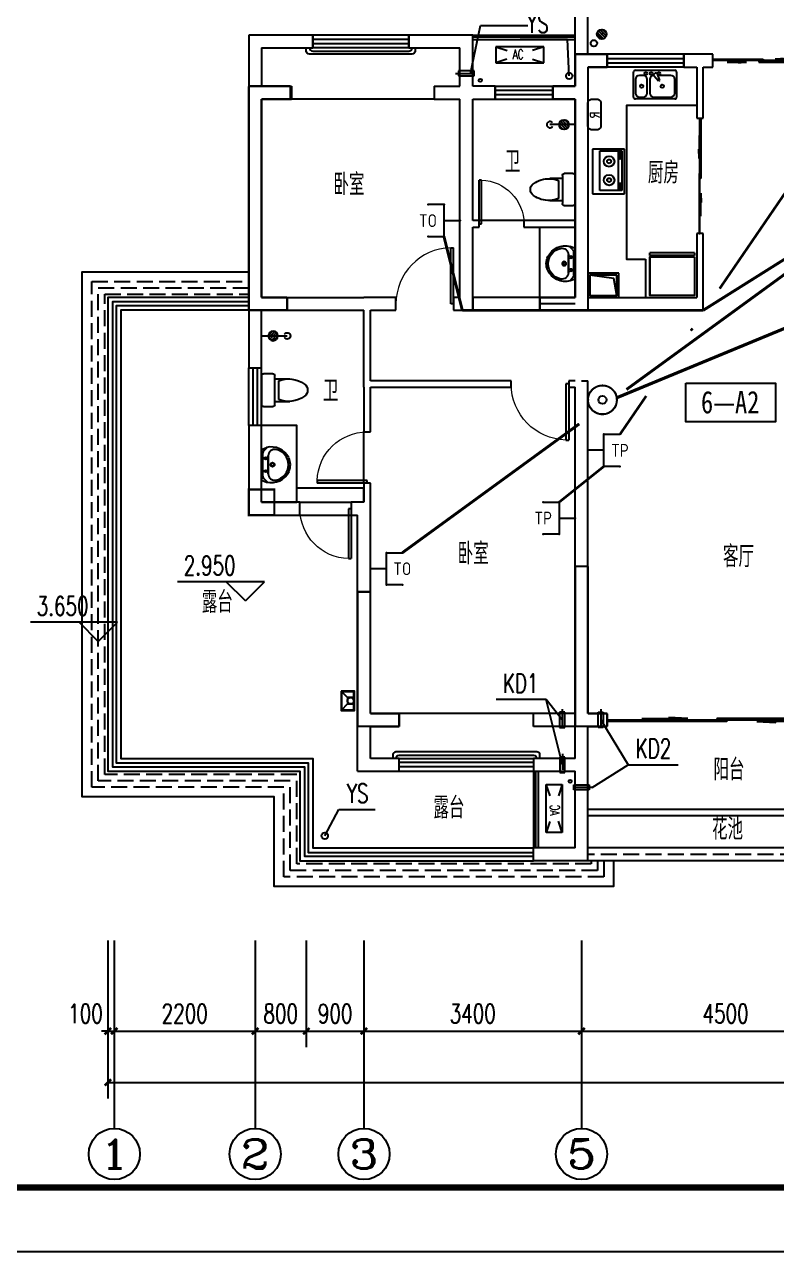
# Model space of a CAD drawing. Extents: x -993182 to -819982, y 169304 to 600104.
# Drawn here: x -896551 to -884804, y 362504 to 381671 of the extents above; entities that cross this region are included whole.
import ezdxf
from ezdxf.enums import TextEntityAlignment as Align

# ---------------------------------------------------------------- set-up
doc = ezdxf.new("R2010")
doc.units = 0
doc.header["$LTSCALE"] = 1000
doc.header["$MEASUREMENT"] = 0
doc.linetypes.add('DASH', pattern=[0.35, 0.25, -0.1])
for name, color, linetype in [('AXIS', 3, 'Continuous'), ('AXIS_TEXT', 7, 'Continuous'), ('DIM_ELEV', 3, 'Continuous'), ('DIM_LEAD', 3, 'Continuous'), ('EQUIP-安防', 3, 'Continuous'), ('EQUIP-通讯', 3, 'Continuous'), ('kan', 146, 'Continuous'), ('KTIAO', 124, 'Continuous'), ('PUB_TEXT', 7, 'Continuous'), ('PUB_TITLE', 146, 'Continuous'), ('VPIPE-污水', 2, 'Continuous'), ('WALL', 4, 'Continuous'), ('WINDOW', 2, 'Continuous'), ('WIRE-信号', 4, 'TG_S'), ('WIRE-网络', 6, 'TG_TD'), ('WIRE-通讯', 4, 'TG_TP'), ('冷凝水管', 6, 'Continuous'), ('家具', 187, 'Continuous'), ('屋面', 139, 'Continuous'), ('文字2', 7, 'Continuous'), ('栏杆', 169, 'Continuous'), ('空调、空调洞', 66, 'Continuous'), ('面层', 215, 'Continuous')]:
    doc.layers.add(name, color=color, linetype=linetype)
doc.layers.add('RENDERING', color=125, linetype='Continuous', lineweight=13)
doc.styles.add('-宋体', font='', dxfattribs={"width": 0.8})
doc.styles.add('_ROMANC', font='romanc__.ttf', dxfattribs={"width": 0.700005})
doc.styles.add('_SIMPLEX', font='SIMPLEX.shx', dxfattribs={"width": 0.75})
doc.styles.add('_TCH_AXIS', font='COMPLEX', dxfattribs={"bigfont": 'GBCBIG'})
doc.styles.add('_TCH_DIM', font='SIMPLEX', dxfattribs={"bigfont": 'GBCBIG'})
doc.styles.add('_TCH_DIM_T3', font='SIMPLEX', dxfattribs={"width": 0.705882, "bigfont": 'GBCBIG'})
doc.styles.add('_TEL_ATTDEF', font='GBENOR', dxfattribs={"width": 0.8, "height": 3, "bigfont": 'GBCBIG'})
doc.styles.add('_TEL_DIM', font='ICED', dxfattribs={"width": 0.8, "height": 3.5, "bigfont": 'BZHZ'})
doc.styles.add('COMPLEX', font='COMPLEX')
doc.styles.add('DIM_FONT', font='simplex_.ttf', dxfattribs={"width": 0.7, "bigfont": 'GBCBIG'})
doc.styles.get("Standard").update_dxf_attribs({"font": 'gbenor.shx', "bigfont": 'gbcbig.shx'})
doc.styles.add('TG_LINETYPE', font='ICED', dxfattribs={"width": 0.8, "height": 2, "bigfont": 'BZHZ'})
doc.styles.get('-宋体').set_extended_font_data('SimSun')
doc.linetypes.add('TG_S', pattern='A,1,-0.3,["S",TG_LINETYPE,S=0.1,R=0,X=-0.23,Y=-0.1],0', length=1.3)
doc.linetypes.add('TG_TD', pattern='A,1,-0.45,["TD",TG_LINETYPE,S=0.1,R=0,X=-0.38,Y=-0.1],0', length=1.45)
doc.linetypes.add('TG_TD+TV', pattern='A,1,-0.9,["TD+TV",TG_LINETYPE,S=0.1,R=0,X=-0.82,Y=-0.1],0', length=1.9)
doc.linetypes.add('TG_TP', pattern='A,1,-0.45,["TP",TG_LINETYPE,S=0.1,R=0,X=-0.38,Y=-0.1],0', length=1.45)
doc.linetypes.add('TG_WS', pattern='A,1,-0.45,["WS",TG_LINETYPE,S=0.1,R=0,X=-0.38,Y=-0.1],0', length=1.45)
doc.dimstyles.new('_TCH_ARCH&&100', dxfattribs={"dimtxt": 297.5, "dimasz": 100, "dimexe": 250, "dimexo": 300, "dimgap": 126.25, "dimtad": 1, "dimdec": 0, "dimzin": 0, "dimdsep": 46, "dimtxsty": '_TCH_DIM_T3', "dimblk": 'ARCHTICK', "dimcen": 0.09, "dimclrt": 7, "dimazin": 2, "dimtfac": 1, "dimtdec": 0, "dimtix": 1, "dimtmove": 2, "dimatfit": 3, "dimfxl": 0, "dimtolj": 1, "dimtzin": 0, "dimarcsym": 0})

# ---------------------------------------------------------------- blocks, each defined once
blk = doc.blocks.new('ASDGFSDFGGDF')
at = {"layer": '家具'}
for p, q in [((695, -609), (695, 0)), ((695, -609), (695, 0)), ((0, -670), (0, -629)), ((0, -629), (28, -629)), ((0, -670), (695, -670)), ((28, -629), (28, -609)), ((695, -609), (666, -609)), ((666, -609), (666, -629)), ((666, -629), (695, -629)), ((695, -629), (695, -670))]:
    blk.add_line(p, q, dxfattribs=at)
for points in [[(0, -609), (0, 0), (695, 0), (695, -609)], [(666, -609), (28, -609), (28, -629), (666, -629)]]:
    blk.add_lwpolyline(points, close=True, dxfattribs=at)
blk = doc.blocks.new('sdfdsfgf')
at = {"layer": '家具'}
for points in [[(1414289, 21341), (1413809, 21341), (1413809, 20961), (1414289, 20961), (1414289, 21341)], [(1414259, 20991), (1414211, 21259), (1413839, 21311)]]:
    blk.add_lwpolyline(points, dxfattribs=at)
blk.add_lwpolyline([(1414259, 21311), (1413839, 21311), (1413839, 20991), (1414259, 20991)], close=True, dxfattribs=at)
blk = doc.blocks.new('A$C685A49D5')
at = {"layer": '家具'}
for p, q in [((0, 31), (0, 419)), ((31, 450), (644, 450)), ((340, 402), (325, 393)), ((369, 391), (408, 287)), ((675, 419), (675, 31)), ((31, 307), (31, 92)), ((153, 368), (92, 368)), ((215, 92), (215, 307)), ((256, 307), (256, 92)), ((390, 277), (320, 363)), ((583, 368), (377, 368)), ((408, 287), (390, 277)), ((644, 92), (644, 307)), ((644, 0), (31, 0)), ((92, 31), (153, 31)), ((317, 31), (583, 31))]:
    blk.add_line(p, q, dxfattribs=at)
for centre, radius in [((194, 399), 20.5), ((276, 399), 20.5), ((399, 399), 20.5), ((128, 199), 25.6), ((450, 199), 25.6)]:
    blk.add_circle(centre, radius, dxfattribs=at)
for centre, radius, start, end in [((31, 419), 30.7, 90, 180), ((335, 376), 20.5, 120, 219.4623), ((350, 384), 20.5, 20.5377, 120), ((644, 419), 30.7, 0, 90), ((92, 307), 61.4, 90, 180), ((153, 307), 61.4, 0, 90), ((317, 307), 61.4, 90, 180), ((583, 307), 61.4, 0, 90), ((31, 31), 30.7, 180, 270), ((92, 92), 61.4, 180, 270), ((153, 92), 61.4, 270, 0), ((317, 92), 61.4, 180, 270), ((583, 92), 61.4, 270, 0), ((644, 31), 30.7, 270, 0)]:
    blk.add_arc(centre, radius, start, end, dxfattribs=at)
at = {"layer": '家具', "style": 'DIM_FONT', "width": 0.8, "flags": 9}
for tag in ['YSIZE', 'XSIZE']:
    blk.add_attdef(tag, (338, 450), '', height=0.5, rotation=270, dxfattribs=at)
blk = doc.blocks.new('$plan$00001601')
at = {"layer": '家具'}
for p, q in [((-350, 16), (350, 16)), ((-350, -484), (-350, 16)), ((350, 16), (350, -484)), ((-323, -98), (-323, -440)), ((299, -98), (-323, -98)), ((299, -440), (299, -98)), ((350, -484), (-350, -484)), ((-323, -384), (299, -384)), ((-323, -440), (299, -440)), ((-291, -407), (-291, -418)), ((-216, -416), (-280, -416)), ((-280, -416), (-280, -433)), ((-280, -433), (-216, -433)), ((-216, -433), (-216, -416)), ((-199, -408), (-199, -418)), ((182, -407), (182, -418)), ((193, -416), (193, -433)), ((257, -416), (193, -416)), ((193, -433), (257, -433)), ((257, -433), (257, -416)), ((274, -408), (274, -418))]:
    blk.add_line(p, q, dxfattribs=at)
for points in [[(-199, -408, 0.259034), (-201, -404, 0.076276), (-213, -399, 0.036515), (-226, -397, 0.026615), (-245, -396, 0.026615), (-264, -397, 0.036515), (-277, -399, 0.076276), (-289, -404, 0.259034), (-291, -408, 0.078462), (-291, -409, 0.056762)], [(-199, -418, 0.259034), (-201, -415, 0.076276), (-213, -410, 0.036515), (-226, -407, 0.026615), (-245, -406, 0.026615), (-264, -407, 0.036515), (-277, -410, 0.076276), (-289, -415, 0.259034), (-291, -418, 0.259034), (-289, -422, 0.056762), (-280, -426, 0.036515)], [(-216, -427, 0.008736), (-213, -427, 0.076276), (-201, -422, 0.259034), (-199, -418, 0.259034)], [(274, -408, 0.259034), (272, -404, 0.076276), (260, -399, 0.036515), (247, -397, 0.026615), (228, -396, 0.026615), (209, -397, 0.036515), (196, -399, 0.076276), (184, -404, 0.259034), (182, -408, 0.078462), (182, -409, 0.056762)], [(274, -418, 0.259034), (272, -415, 0.076276), (260, -410, 0.036515), (247, -407, 0.026615), (228, -406, 0.026615), (209, -407, 0.036515), (196, -410, 0.076276), (184, -415, 0.259034), (182, -418, 0.259034), (184, -422, 0.056762), (193, -426, 0.036515)], [(257, -427, 0.008736), (260, -427, 0.076276), (272, -422, 0.259034), (274, -418, 0.259034)]]:
    blk.add_lwpolyline(points, format="xyb", dxfattribs=at)
for centre, radius, start, end in [((-158, -243), 82.5, 0.964, 0), ((134, -243), 82.5, 180, 179.036), ((-158, -243), 31.6, 0.6532, 0), ((134, -243), 31.6, 180, 179.3468)]:
    blk.add_arc(centre, radius, start, end, dxfattribs=at)
blk = doc.blocks.new('A$C3451006C')
blk.add_lwpolyline([(-50, 330), (-50, -30, 0.414214), (10, -90), (90, -90, 0.414214), (150, -30), (150, 330, 0.414214), (90, 390), (10, 390, 0.414214)], format="xyb", close=True)
at = {"style": '_SIMPLEX', "width": 0.8}
blk.add_text('R', height=150, rotation=270, dxfattribs=at).set_placement((-32, 144), align=Align.CENTER)
blk = doc.blocks.new('90304092557924')
at = {"layer": 'KTIAO'}
for p, q in [((-375, 125), (-198, 66)), ((-375, 125), (-375, -125)), ((375, 125), (-375, 125)), ((375, 125), (198, 66)), ((375, -125), (375, 125)), ((-203, -68), (-375, -125)), ((-375, -125), (375, -125)), ((200, -67), (375, -125))]:
    blk.add_line(p, q, dxfattribs=at)
at = {"layer": 'KTIAO', "style": '_ROMANC', "width": 0.7}
blk.add_text('AC', height=148.6, dxfattribs=at).set_placement((-113, -66))
at = {"layer": 'KTIAO', "style": 'DIM_FONT', "oblique": 0, "width": 0.6, "flags": 9}
for tag in ['XSIZE', 'YSIZE']:
    blk.add_attdef(tag, (-375, -125), '', height=0.5, dxfattribs=at)
blk = doc.blocks.new('M_E6')
for p, q in [((-240, 0), (-270, -79)), ((240, 0), (-240, 0)), ((-237, 0), (239, 0)), ((240, 0), (270, -79)), ((-213, -36), (-271, -91)), ((-179, -23), (181, -23)), ((141, -105), (-141, -105)), ((-141, -105), (141, -105)), ((217, -37), (274, -95))]:
    blk.add_line(p, q)
for centre, radius in [((-99, -65), 16.3), ((2, -172), 31.6), ((2, -172), 23), ((101, -65), 16.3)]:
    blk.add_circle(centre, radius)
for centre, radius, start, end in [((28, -152), 307, 166.1751, 244.7296), ((-141, -205), 100, 90, 190.5602), ((-179, -73), 50, 90, 133.181), ((-28, -152), 307, 297.0639, 13.8249), ((141, -205), 100, 349.4398, 90), ((181, -73), 50, 44.5607, 90), ((0, -179), 243, 190.5602, 349.4398), ((0, -201), 250, 245.8071, 296.4628), ((28, -152), 307, 266.589, 266.5936)]:
    blk.add_arc(centre, radius, start, end)
at = {"width": 0.8, "flags": 9}
for tag in ['XSIZE', 'YSIZE']:
    blk.add_attdef(tag, (0, 0), '', height=0.5, dxfattribs=at)
blk = doc.blocks.new('1')
for p, q in [((-550, -239), (-550, 201)), ((-520, 231), (-380, 231)), ((-350, 201), (-350, 151)), ((-350, 151), (-350, -189)), ((-350, 151), (-154, 151)), ((-289, 121), (-289, -159)), ((-154, -189), (-350, -189)), ((-350, -189), (-350, -239)), ((-380, -269), (-520, -269))]:
    blk.add_line(p, q)
for centre, radius, start, end in [((-520, 201), 30, 90, 180), ((-380, 201), 30, 360, 90), ((-137, -247), 398, 92.544, 112.5495), ((-137, -247), 398, 53.3619, 92.544), ((40, -19), 110, 303.4509, 56.5491), ((-137, 208), 398, 247.4505, 267.456), ((-137, 208), 398, 267.456, 306.6381), ((-520, -239), 30, 180, 270), ((-380, -239), 30, 270, 360)]:
    blk.add_arc(centre, radius, start, end)
blk = doc.blocks.new('A$C6A1B0631')
at = {"layer": '家具'}
for p, q in [((0, 527), (0, 667)), ((30, 697), (470, 697)), ((500, 667), (500, 527)), ((470, 497), (30, 497)), ((80, 497), (80, 267)), ((390, 437), (110, 437)), ((420, 497), (420, 267))]:
    blk.add_line(p, q, dxfattribs=at)
for centre, radius, start, end in [((30, 667), 30, 90, 180), ((470, 667), 30, 0, 90), ((30, 527), 30, 180, 270), ((477, 284), 398, 157.4505, 216.6381), ((23, 284), 398, 323.3619, 22.5495), ((470, 527), 30, 270, 0), ((250, 108), 110, 213.4509, 326.5491)]:
    blk.add_arc(centre, radius, start, end, dxfattribs=at)
blk = doc.blocks.new('$lvtry$00000168')
at = {"color": 0}
blk.add_line((0, 0), (0, -395), dxfattribs=at)
blk.add_arc((0, -395), 50, 121.0332, 58.9668, dxfattribs=at)
for p in [(0, 0), (0, -223)]:
    blk.add_point(p, dxfattribs=at)
blk = doc.blocks.new('$lvtry$00000171')
for p, q in [((-74, 11), (-11, 74)), ((-70, -27), (27, 70)), ((-53, -53), (53, 53)), ((-27, -70), (70, 27)), ((11, -74), (74, -11))]:
    blk.add_line(p, q)
blk.add_circle((0, 0), 75)
blk.add_point((0, 0))
blk = doc.blocks.new('A$C6BE329BC')
at = {"layer": '家具'}
blk.add_blockref('$lvtry$00000168', (75, 445), dxfattribs=at)
at = {"layer": '家具', "rotation": 180}
blk.add_blockref('$lvtry$00000171', (75, 271), dxfattribs=at)
blk = doc.blocks.new('TRHH')
at = {"color": 6}
for centre in [(-249202, -461390), (-252617, -471151)]:
    blk.add_circle(centre, 50, dxfattribs=at)
blk = doc.blocks.new('A$C72BA2012')
at = {"color": 6}
for p, q in [((100, 200), (0, 300)), ((11, 290), (10, 290)), ((10, 290), (10, 10)), ((200, 290), (10, 290)), ((200, 10), (200, 290)), ((100, 100), (0, 0)), ((10, 10), (200, 10))]:
    blk.add_line(p, q, dxfattribs=at)
blk.add_lwpolyline([(0, 300), (0, 0), (210, 0), (210, 300), (0, 300)], dxfattribs=at)
blk.add_lwpolyline([(200, 100), (200, 200), (100, 200), (100, 100)], close=True, dxfattribs=at)
blk.add_circle((150, 150), 50, dxfattribs=at)
blk = doc.blocks.new('q2')
at = {"color": 3, "const_width": 35}
for points in [[(-522546, -362541), (-522546, -362041)], [(-522546, -362041), (-522046, -362041)], [(-522046, -362041), (-522046, -362241)], [(-522346, -362741), (-522346, -362241)], [(-522346, -362241), (-522046, -362241)], [(-527646, -366041), (-527646, -362541)], [(-527646, -362541), (-526996, -362541)], [(-526996, -362541), (-526996, -362741)], [(-522896, -362541), (-522546, -362541)], [(-522896, -362741), (-522896, -362541)], [(-527446, -365841), (-527446, -362741)], [(-527446, -362741), (-526996, -362741)], [(-522896, -362741), (-522546, -362741)], [(-522546, -365841), (-522546, -362741)], [(-522346, -366041), (-522346, -362741)], [(-527446, -365841), (-527046, -365841)], [(-527046, -365841), (-527046, -366041)], [(-523096, -365841), (-522546, -365841)], [(-523096, -366041), (-523096, -365841)], [(-527646, -366041), (-527046, -366041)], [(-523096, -366041), (-522346, -366041)], [(-522546, -372541), (-522546, -370041)], [(-522546, -370041), (-522346, -370041)], [(-522346, -372341), (-522346, -370041)], [(-525946, -372541), (-525946, -370441)], [(-525946, -370441), (-525746, -370441)], [(-525746, -372341), (-525746, -370441)], [(-525746, -372341), (-525296, -372341)], [(-525296, -372341), (-525296, -372541)], [(-522346, -372341), (-522046, -372341)], [(-522046, -372341), (-522046, -372541)], [(-525946, -372541), (-525296, -372541)], [(-522546, -372541), (-522046, -372541)]]:
    blk.add_lwpolyline(points, dxfattribs=at)
blk.add_lwpolyline([(-527246, -369241), (-527246, -368841), (-527646, -368841), (-527646, -369241)], close=True, dxfattribs=at)
blk = doc.blocks.new('A$C06D6341B')
at = {"layer": '空调、空调洞', "linetype": 'DASH'}
for p, q in [((80, 290), (0, 290)), ((0, 290), (0, 50)), ((40, 0), (40, 340)), ((80, 50), (80, 290)), ((0, 50), (80, 50))]:
    blk.add_line(p, q, dxfattribs=at)
blk = doc.blocks.new('kt')
at = {"layer": 'DIM_LEAD'}
for p, q in [((-441980, -788204), (-441821, -787455)), ((-441980, -788204), (-441821, -787455)), ((-441980, -788204), (-441821, -787455)), ((-441980, -788204), (-441821, -787455)), ((-441980, -788204), (-441821, -787455)), ((-441821, -787455), (-441083, -787455)), ((-440799, -797985), (-441580, -797985)), ((-440544, -799004), (-440799, -797985)), ((-440544, -799004), (-440799, -797985)), ((-440544, -799004), (-440799, -797985)), ((-440544, -799004), (-440799, -797985)), ((-440544, -799004), (-440799, -797985)), ((-440546, -798304), (-440799, -797985)), ((-439944, -798304), (-439515, -799004)), ((-439944, -798304), (-439515, -799004)), ((-439944, -798304), (-439515, -799004)), ((-439944, -798304), (-439515, -799004)), ((-439944, -798304), (-439515, -799004)), ((-440076, -799358), (-439515, -799004)), ((-439515, -799004), (-438735, -799004))]:
    blk.add_line(p, q, dxfattribs=at)
at = {"layer": 'VPIPE-污水'}
blk.add_circle((-440051, -787733, -76424), 50, dxfattribs=at)
at = {"layer": '冷凝水管'}
for centre in [(-441827, -788311, -76424), (-440422, -799264, -76424)]:
    blk.add_circle(centre, 25, dxfattribs=at)
at = {"layer": '家具', "rotation": 89.99999999999999}
blk.add_blockref('$lvtry$00000171', (-439928, -787592, -76424), dxfattribs=at)
at = {"layer": '空调、空调洞'}
for p, rotation in [((-442214, -788164, -76424), 270), ((-440506, -798134, -76424), 180), ((-440504, -798834, -76424), 180)]:
    blk.add_blockref('A$C06D6341B', p, dxfattribs=dict(at, rotation=rotation))
at = {"layer": '空调、空调洞', "xscale": -1}
for p, rotation in [((-439984, -798134, -76424), 180), ((-440076, -799318, -76424), 90)]:
    blk.add_blockref('A$C06D6341B', p, dxfattribs=dict(at, rotation=rotation))
at = {"layer": 'DIM_LEAD', "color": 7, "style": '_TCH_DIM', "width": 0.705882}
for s, p in [('KD1', (-441475, -797880)), ('KD2', (-439400, -798899))]:
    blk.add_text(s, height=297.5, dxfattribs=at).set_placement(p)
blk = doc.blocks.new('$DorLib2D$00000131')
at = {"color": 0, "linetype": 'Continuous'}
for p, q in [((0.15, 0.125), (0.2319, 0.1973)), ((0.2319, 0.1973), (0.2319, 0.125)), ((-0.5, 0.125), (-0.5, 0)), ((0.0192, 0.125), (-0.5, 0.125)), ((0.0192, 0), (0.0192, 0.125)), ((0.35, 0.125), (0.15, 0.125)), ((-0.5, 0), (0.0192, 0)), ((-0.024, 0), (0.5, 0)), ((-0.024, -0.125), (-0.024, 0)), ((0.5, 0), (0.5, -0.125)), ((-0.35, -0.125), (-0.15, -0.125)), ((-0.2319, -0.1973), (-0.2319, -0.125)), ((-0.15, -0.125), (-0.2319, -0.1973)), ((0.5, -0.125), (-0.024, -0.125))]:
    blk.add_line(p, q, dxfattribs=at)
blk = doc.blocks.new('$DorLib2D$00000001')
for p, q in [((0.45, 0.975), (0.5, 0.975)), ((0.45, 0), (0.45, 0.975)), ((0.5, 0), (0.5, 0.975)), ((0.5, 0), (0.45, 0))]:
    blk.add_line(p, q)
at = {"lineweight": 13}
blk.add_arc((0.475, 0), 0.975, 91.4693, 180, dxfattribs=at)
blk = doc.blocks.new('$WINLIB2D$00000001')
at = {"color": 0}
for points in [[(-0.5, 0.5), (-0.5, -0.5)], [(-0.5, 0.5), (0.5, 0.5)], [(0.5, -0.5), (0.5, 0.5)], [(0.5, 0.1667), (-0.5, 0.1667)], [(0.5, -0.1667), (-0.5, -0.1667)], [(-0.5, -0.5), (0.5, -0.5)]]:
    blk.add_lwpolyline(points, dxfattribs=at)
blk = doc.blocks.new('_AXISO')
blk.add_circle((0, 0), 0.5)
at = {"layer": 'AXIS_TEXT', "style": 'COMPLEX', "width": 1.041667}
blk.add_attdef('A', text='', height=0.56, dxfattribs=at).set_placement((-0.25, -0.28), (0.25, -0.28), align=Align.FIT)
blk = doc.blocks.new('_ArchTick')
at = {"color": 0, "linetype": 'ByBlock', "const_width": 0.4}
blk.add_lwpolyline([(-0.5, -0.5), (0.5, 0.5)], dxfattribs=at)
blk = doc.blocks.new('*D352')
at = {"layer": 'AXIS', "color": 0, "lineweight": -2}
for p, q in [((-256409, -376960), (-256409, -379424)), ((-196309, -376960), (-196309, -379424)), ((-256409, -379174), (-196309, -379174))]:
    blk.add_line(p, q, dxfattribs=at)
at = {"layer": 'Defpoints', "color": 0}
for p in [(-256409, -376660), (-196309, -376660), (-196309, -379174)]:
    blk.add_point(p, dxfattribs=at)
at = {"layer": 'AXIS', "color": 0, "lineweight": -2, "xscale": 100, "yscale": 100, "zscale": 100, "rotation": 180}
blk.add_blockref('_ArchTick', (-256409, -379174), dxfattribs=at)
at = {"layer": 'AXIS', "color": 0, "lineweight": -2, "xscale": 100, "yscale": 100, "zscale": 100}
blk.add_blockref('_ArchTick', (-196309, -379174), dxfattribs=at)
at = {"layer": 'AXIS', "color": 7, "insert": (-226359, -378899), "char_height": 297.5, "attachment_point": 5, "style": '_TCH_DIM_T3'}
blk.add_mtext('\\A1;60100', dxfattribs=at)
blk = doc.blocks.new('*D353')
at = {"layer": 'AXIS', "color": 0, "lineweight": -2}
for p, q in [((-256409, -376960), (-256409, -378624)), ((-256309, -376960), (-256309, -378624)), ((-256409, -378374), (-256509, -378374)), ((-256409, -378374), (-256309, -378374)), ((-256309, -378374), (-256209, -378374))]:
    blk.add_line(p, q, dxfattribs=at)
at = {"layer": 'Defpoints', "color": 0}
for p in [(-256409, -376660), (-256309, -376660), (-256309, -378374)]:
    blk.add_point(p, dxfattribs=at)
at = {"layer": 'AXIS', "color": 0, "lineweight": -2, "xscale": 100, "yscale": 100, "zscale": 100}
blk.add_blockref('_ArchTick', (-256409, -378374), dxfattribs=at)
at = {"layer": 'AXIS', "color": 0, "lineweight": -2, "xscale": 100, "yscale": 100, "zscale": 100, "rotation": 180}
blk.add_blockref('_ArchTick', (-256309, -378374), dxfattribs=at)
at = {"layer": 'AXIS', "color": 7, "insert": (-256759, -378099), "char_height": 297.5, "attachment_point": 5, "style": '_TCH_DIM_T3'}
blk.add_mtext('\\A1;100', dxfattribs=at)
blk = doc.blocks.new('*D354')
at = {"layer": 'AXIS', "color": 0, "lineweight": -2}
for p, q in [((-256309, -376960), (-256309, -378624)), ((-254109, -376960), (-254109, -378624)), ((-256309, -378374), (-254109, -378374))]:
    blk.add_line(p, q, dxfattribs=at)
at = {"layer": 'Defpoints', "color": 0}
for p in [(-256309, -376660), (-254109, -376660), (-254109, -378374)]:
    blk.add_point(p, dxfattribs=at)
at = {"layer": 'AXIS', "color": 0, "lineweight": -2, "xscale": 100, "yscale": 100, "zscale": 100, "rotation": 180}
blk.add_blockref('_ArchTick', (-256309, -378374), dxfattribs=at)
at = {"layer": 'AXIS', "color": 0, "lineweight": -2, "xscale": 100, "yscale": 100, "zscale": 100}
blk.add_blockref('_ArchTick', (-254109, -378374), dxfattribs=at)
at = {"layer": 'AXIS', "color": 7, "insert": (-255209, -378099), "char_height": 297.5, "attachment_point": 5, "style": '_TCH_DIM_T3'}
blk.add_mtext('\\A1;2200', dxfattribs=at)
blk = doc.blocks.new('*D355')
at = {"layer": 'AXIS', "color": 0, "lineweight": -2}
for p, q in [((-254109, -376960), (-254109, -378624)), ((-253309, -376960), (-253309, -378624)), ((-254109, -378374), (-253309, -378374))]:
    blk.add_line(p, q, dxfattribs=at)
at = {"layer": 'Defpoints', "color": 0}
for p in [(-254109, -376660), (-253309, -376660), (-253309, -378374)]:
    blk.add_point(p, dxfattribs=at)
at = {"layer": 'AXIS', "color": 0, "lineweight": -2, "xscale": 100, "yscale": 100, "zscale": 100, "rotation": 180}
blk.add_blockref('_ArchTick', (-254109, -378374), dxfattribs=at)
at = {"layer": 'AXIS', "color": 0, "lineweight": -2, "xscale": 100, "yscale": 100, "zscale": 100}
blk.add_blockref('_ArchTick', (-253309, -378374), dxfattribs=at)
at = {"layer": 'AXIS', "color": 7, "insert": (-253709, -378099), "char_height": 297.5, "attachment_point": 5, "style": '_TCH_DIM_T3'}
blk.add_mtext('\\A1;800', dxfattribs=at)
blk = doc.blocks.new('*D356')
at = {"layer": 'AXIS', "color": 0, "lineweight": -2}
for p, q in [((-253309, -376960), (-253309, -378624)), ((-252409, -376960), (-252409, -378624)), ((-253309, -378374), (-252409, -378374))]:
    blk.add_line(p, q, dxfattribs=at)
at = {"layer": 'Defpoints', "color": 0}
for p in [(-253309, -376660), (-252409, -376660), (-252409, -378374)]:
    blk.add_point(p, dxfattribs=at)
at = {"layer": 'AXIS', "color": 0, "lineweight": -2, "xscale": 100, "yscale": 100, "zscale": 100, "rotation": 180}
blk.add_blockref('_ArchTick', (-253309, -378374), dxfattribs=at)
at = {"layer": 'AXIS', "color": 0, "lineweight": -2, "xscale": 100, "yscale": 100, "zscale": 100}
blk.add_blockref('_ArchTick', (-252409, -378374), dxfattribs=at)
at = {"layer": 'AXIS', "color": 7, "insert": (-252859, -378099), "char_height": 297.5, "attachment_point": 5, "style": '_TCH_DIM_T3'}
blk.add_mtext('\\A1;900', dxfattribs=at)
blk = doc.blocks.new('*D357')
at = {"layer": 'AXIS', "color": 0, "lineweight": -2}
for p, q in [((-252409, -376960), (-252409, -378624)), ((-249009, -376960), (-249009, -378624)), ((-252409, -378374), (-249009, -378374))]:
    blk.add_line(p, q, dxfattribs=at)
at = {"layer": 'Defpoints', "color": 0}
for p in [(-252409, -376660), (-249009, -376660), (-249009, -378374)]:
    blk.add_point(p, dxfattribs=at)
at = {"layer": 'AXIS', "color": 0, "lineweight": -2, "xscale": 100, "yscale": 100, "zscale": 100, "rotation": 180}
blk.add_blockref('_ArchTick', (-252409, -378374), dxfattribs=at)
at = {"layer": 'AXIS', "color": 0, "lineweight": -2, "xscale": 100, "yscale": 100, "zscale": 100}
blk.add_blockref('_ArchTick', (-249009, -378374), dxfattribs=at)
at = {"layer": 'AXIS', "color": 7, "insert": (-250709, -378099), "char_height": 297.5, "attachment_point": 5, "style": '_TCH_DIM_T3'}
blk.add_mtext('\\A1;3400', dxfattribs=at)
blk = doc.blocks.new('*D358')
at = {"layer": 'AXIS', "color": 0, "lineweight": -2}
for p, q in [((-249009, -376960), (-249009, -378624)), ((-244509, -376960), (-244509, -378624)), ((-249009, -378374), (-244509, -378374))]:
    blk.add_line(p, q, dxfattribs=at)
at = {"layer": 'Defpoints', "color": 0}
for p in [(-249009, -376660), (-244509, -376660), (-244509, -378374)]:
    blk.add_point(p, dxfattribs=at)
at = {"layer": 'AXIS', "color": 0, "lineweight": -2, "xscale": 100, "yscale": 100, "zscale": 100, "rotation": 180}
blk.add_blockref('_ArchTick', (-249009, -378374), dxfattribs=at)
at = {"layer": 'AXIS', "color": 0, "lineweight": -2, "xscale": 100, "yscale": 100, "zscale": 100}
blk.add_blockref('_ArchTick', (-244509, -378374), dxfattribs=at)
at = {"layer": 'AXIS', "color": 7, "insert": (-246759, -378099), "char_height": 297.5, "attachment_point": 5, "style": '_TCH_DIM_T3'}
blk.add_mtext('\\A1;4500', dxfattribs=at)
blk = doc.blocks.new('$equip$00001847')
for p, q in [((-0.5, 0.499), (-0.5, 0.999)), ((0.5, 0.999), (0.5, 0.499)), ((0.5, 0.499), (-0.5, 0.499)), ((0, 0.5), (0, 0))]:
    blk.add_line(p, q)
for p in [(-0.5, 0.999), (0.5, 0.999), (-0.5, 0.499), (0.5, 0.499), (0, 0)]:
    blk.add_point(p)
at = {"color": 7, "style": '_TEL_DIM'}
blk.add_attdef('$TEXT$', text='', height=0.4, dxfattribs=at).set_placement((0, 0.999), align=Align.MIDDLE_CENTER)
at = {"color": 7, "style": '_TEL_DIM', "flags": 1}
blk.add_attdef('A', text='', height=0.00002, dxfattribs=at).set_placement((0, 0), align=Align.MIDDLE_CENTER)
blk = doc.blocks.new('$equip$00002479')
at = {"const_width": 0.04}
blk.add_lwpolyline([(-0.3, 0, 1), (0.3, 0, 1), (-0.3, 0, 0.942883)], format="xyb", dxfattribs=at)
for radius in [0.3, 0.0841]:
    blk.add_circle((0, 0), radius)
for p in [(0, 0.3), (-0.3, 0), (0.3, 0), (0, -0.3)]:
    blk.add_point(p)
at = {"color": 7, "style": '_TEL_DIM', "flags": 1}
blk.add_attdef('A', text='', height=0.00002, dxfattribs=at).set_placement((0, 0), align=Align.MIDDLE_CENTER)
blk = doc.blocks.new('5#、7#楼参照')
at = {"color": 6}
blk.add_circle((-253020.8, -375322), 50, dxfattribs=at)
at = {"layer": 'AXIS'}
for p, q in [((-256308.8, -378451.5), (-256308.8, -379893.6)), ((-254108.8, -378451.5), (-254108.8, -379893.6)), ((-252408.8, -378451.5), (-252408.8, -379893.6)), ((-249008.8, -378451.5), (-249008.8, -379893.6))]:
    blk.add_line(p, q, dxfattribs=at)
at = {"layer": 'DIM_ELEV'}
for p, q in [((-253961.5, -371352.6), (-255319.5, -371352.6)), ((-254261.5, -371652.6), (-254561.5, -371352.6)), ((-254261.5, -371652.6), (-253961.5, -371352.6)), ((-256258.8, -371985.5), (-257616.8, -371985.5)), ((-256558.8, -372285.5), (-256858.8, -371985.5)), ((-256558.8, -372285.5), (-256258.8, -371985.5))]:
    blk.add_line(p, q, dxfattribs=at)
at = {"layer": 'DIM_LEAD'}
for p, q in [((-249230.5, -362882), (-249969.7, -362882)), ((-249202, -363451), (-249230.5, -362882)), ((-253020.8, -375322), (-252799.1, -374912)), ((-252799.1, -374912), (-252235.2, -374912))]:
    blk.add_line(p, q, dxfattribs=at)
at = {"layer": 'kan'}
blk.add_line((-249758.8, -374312), (-249758.8, -375512), dxfattribs=at)
for points in [[(-250708.8, -362812), (-249108.8, -362812)], [(-254208.8, -366912), (-256408.8, -366912), (-256408.8, -374312), (-253408.8, -374312), (-253408.8, -375712), (-249758.8, -375712)], [(-254208.8, -367112), (-256208.8, -367112), (-256208.8, -374112), (-253208.8, -374112), (-253208.8, -375512), (-249758.8, -375512)], [(-244608.8, -375512), (-248908.8, -375512)], [(-244608.8, -375712), (-248908.8, -375712)]]:
    blk.add_lwpolyline(points, dxfattribs=at)
at = {"layer": 'kan', "color": 124, "elevation": 0}
for points in [[(-244608.8, -374912), (-248908.8, -374912), (-248908.8, -374912)], [(-244608.8, -375012), (-248908.8, -375012)]]:
    blk.add_lwpolyline(points, dxfattribs=at)
at = {"layer": 'kan', "linetype": 'DASH'}
blk.add_lwpolyline([(-244608.8, -375612), (-248908.8, -375612)], dxfattribs=at)
at = {"layer": 'PUB_TITLE'}
blk.add_lwpolyline([(-265242.7, -381815.5), (-181142.7, -381815.5), (-181142.7, -322415.5), (-265242.7, -322415.5)], close=True, dxfattribs=at)
at = {"layer": 'PUB_TITLE', "const_width": 100}
blk.add_lwpolyline([(-262742.7, -380815.5), (-182142.7, -380815.5), (-182142.7, -323415.5), (-262742.7, -323415.5)], close=True, dxfattribs=at)
at = {"layer": 'WALL'}
for p, q in [((-249108.8, -363212), (-249108.8, -361212)), ((-248908.8, -363112), (-248908.8, -361512)), ((-253208.8, -362812), (-254208.8, -362812)), ((-254208.8, -362812), (-254208.8, -363712)), ((-253208.8, -363012), (-253208.8, -362812)), ((-250708.8, -362812), (-251708.8, -362812)), ((-251708.8, -362812), (-251708.8, -363012)), ((-250708.8, -363612), (-250708.8, -362812)), ((-254008.8, -363012), (-253208.8, -363012)), ((-254008.8, -363012), (-254008.8, -363612)), ((-251708.8, -363012), (-250908.8, -363012)), ((-250908.8, -363612), (-250908.8, -363012)), ((-249108.8, -363212), (-249108.8, -363612)), ((-248608.8, -363112), (-248908.8, -363112)), ((-248608.8, -363312), (-248608.8, -363112)), ((-247208.8, -363112), (-247408.8, -363112)), ((-247408.8, -363112), (-247408.8, -363312)), ((-246958.8, -363112), (-247208.8, -363112)), ((-246958.8, -363312), (-246958.8, -363112)), ((-248908.8, -363312), (-248908.8, -363712)), ((-248908.8, -363312), (-248608.8, -363312)), ((-247408.8, -363312), (-247208.8, -363312)), ((-247208.8, -363312), (-247208.8, -364112)), ((-247108.8, -364112), (-247108.8, -363312)), ((-247108.8, -363312), (-246958.8, -363312)), ((-254208.8, -363712), (-254208.8, -367012)), ((-254008.8, -363612), (-253539.8, -363612)), ((-253539.8, -363612), (-253539.8, -363812)), ((-251309.8, -363612), (-250908.8, -363612)), ((-251309.8, -363612), (-251309.8, -363812)), ((-250358.8, -363612), (-250708.8, -363612)), ((-250358.8, -363812), (-250358.8, -363612)), ((-249108.8, -363612), (-249458.8, -363612)), ((-249458.8, -363612), (-249458.8, -363812)), ((-248908.8, -363712), (-248908.8, -365712)), ((-254008.8, -363812), (-253539.8, -363812)), ((-254008.8, -363812), (-254008.8, -366912)), ((-251309.8, -363812), (-250908.8, -363812)), ((-250908.8, -365712), (-250908.8, -363812)), ((-250708.8, -363812), (-250358.8, -363812)), ((-250708.8, -365712), (-250708.8, -363812)), ((-249458.8, -363812), (-249108.8, -363812)), ((-249108.8, -363812), (-249108.8, -365712)), ((-247208.8, -364112), (-247108.8, -364112)), ((-250908.8, -366912), (-250908.8, -365712)), ((-250608.8, -365712), (-250708.8, -365712)), ((-250608.8, -365812), (-250608.8, -365712)), ((-249108.8, -365712), (-249908.8, -365712)), ((-249908.8, -365712), (-249908.8, -365812)), ((-248908.8, -365712), (-248908.8, -366912)), ((-250708.8, -366912), (-250708.8, -365812)), ((-250708.8, -365812), (-250608.8, -365812)), ((-249908.8, -365812), (-249108.8, -365812)), ((-249108.8, -365812), (-249108.8, -366912)), ((-247108.8, -365912), (-247208.8, -365912)), ((-247208.8, -365912), (-247208.8, -366912)), ((-247108.8, -367112), (-247108.8, -365912)), ((-254208.8, -367012), (-254208.8, -368012)), ((-254008.8, -366912), (-252408.8, -366912)), ((-251908.8, -366912), (-252408.8, -366912)), ((-251908.8, -367112), (-251908.8, -366912)), ((-250908.8, -366912), (-251008.8, -366912)), ((-251008.8, -366912), (-251008.8, -367112)), ((-250708.8, -367112), (-250708.8, -366912)), ((-249108.8, -366912), (-249658.8, -366912)), ((-249658.8, -366912), (-249658.8, -367112)), ((-248908.8, -366912), (-247208.8, -366912)), ((-254008.8, -368012), (-254008.8, -367112)), ((-254008.8, -367112), (-252408.8, -367112)), ((-252408.8, -368312), (-252408.8, -367112)), ((-252308.8, -368212), (-252308.8, -367112)), ((-252308.8, -367112), (-251908.8, -367112)), ((-251008.8, -367112), (-250808.8, -367112)), ((-250808.8, -367112), (-250708.8, -367112)), ((-249658.8, -367112), (-249008.8, -367112)), ((-249008.8, -367112), (-247108.8, -367112)), ((-254208.8, -368012), (-254008.8, -368012)), ((-252408.8, -368312), (-252408.8, -369012)), ((-250108.8, -368212), (-252308.8, -368212)), ((-252308.8, -368312), (-250108.8, -368312)), ((-252308.8, -369012), (-252308.8, -368312)), ((-250108.8, -368312), (-250108.8, -368212)), ((-249108.8, -368212), (-249208.8, -368212)), ((-249208.8, -368212), (-249208.8, -368312)), ((-249208.8, -368312), (-249108.8, -368312)), ((-249108.8, -373412), (-249108.8, -368312)), ((-249008.8, -368212.5), (-248908.8, -368212)), ((-249008.3, -368212.5), (-249008.8, -368212.5)), ((-248908.8, -368312), (-248908.8, -368212)), ((-248908.8, -373412), (-248908.8, -368312)), ((-254008.8, -368912), (-254208.8, -368912)), ((-254208.8, -368912), (-254208.8, -370312)), ((-254008.8, -370112), (-254008.8, -368912)), ((-252408.8, -369012), (-252308.8, -369012)), ((-252308.8, -369812), (-252408.8, -369812)), ((-252408.8, -369812), (-252408.8, -370112)), ((-252308.8, -370212), (-252308.8, -369812)), ((-253408.8, -370112), (-254008.8, -370112)), ((-253408.8, -370312), (-253408.8, -370112)), ((-252408.8, -370112), (-252608.8, -370112)), ((-252608.8, -370112), (-252608.8, -370312)), ((-254208.8, -370312), (-253408.8, -370312)), ((-252608.8, -370312), (-252508.8, -370312)), ((-252508.8, -373512), (-252508.8, -370312)), ((-252308.8, -373412), (-252308.8, -370212)), ((-252508.8, -374312), (-252508.8, -373512)), ((-252308.8, -373412), (-251858.8, -373412)), ((-251858.8, -373412), (-251858.8, -373612)), ((-249108.8, -373412), (-249758.8, -373412)), ((-249758.8, -373612), (-249758.8, -373412)), ((-248608.8, -373412), (-248908.8, -373412)), ((-248608.8, -373612), (-248608.8, -373412)), ((-252308.8, -374112), (-252308.8, -373612)), ((-252308.8, -373612), (-251858.8, -373612)), ((-249108.8, -373612), (-249758.8, -373612)), ((-249108.8, -374112), (-249108.8, -373612)), ((-248908.8, -373612), (-248608.8, -373612)), ((-248908.8, -374212), (-248908.8, -373612)), ((-251858.8, -374112), (-252308.8, -374112)), ((-251858.8, -374312), (-251858.8, -374112)), ((-249108.8, -374112), (-249758.8, -374112)), ((-249758.8, -374112), (-249758.8, -374312)), ((-252508.8, -374312), (-251858.8, -374312)), ((-249758.8, -374312), (-249108.8, -374312)), ((-249108.8, -375512), (-249108.8, -374312)), ((-248908.8, -375712), (-248908.8, -374212)), ((-249108.8, -375512), (-249758.8, -375512)), ((-249758.8, -375712), (-249758.8, -375512)), ((-248908.8, -375712), (-249758.8, -375712))]:
    blk.add_line(p, q, dxfattribs=at)
at = {"layer": 'WINDOW'}
for p, q in [((-251309.8, -363812), (-253539.8, -363812)), ((-249908.8, -365712), (-250608.8, -365712)), ((-249658.8, -366912), (-250708.8, -366912)), ((-252408.8, -369812, 0), (-252408.8, -369012, 0)), ((-253408.8, -370112, 0), (-252608.8, -370112, 0)), ((-253408.8, -370312, 0), (-252608.8, -370312, 0)), ((-249758.8, -373412), (-251858.8, -373412))]:
    blk.add_line(p, q, dxfattribs=at)
at = {"layer": 'WINDOW', "linetype": 'DASH'}
for p, q in [((-250708.8, -366912), (-250708.8, -367112)), ((-249658.8, -367112), (-249658.8, -366912))]:
    blk.add_line(p, q, dxfattribs=at)
at = {"layer": 'WINDOW'}
blk.add_lwpolyline([(-252408.8, -370112), (-252408.8, -369892), (-253458.8, -369892)], dxfattribs=at)
at = {"layer": '家具'}
blk.add_line((-248008.8, -366312, 0), (-248008.8, -366912, 0), dxfattribs=at)
at = {"layer": '家具', "elevation": 0}
blk.add_lwpolyline([(-247208.8, -363912), (-247208.8, -363912), (-248308.8, -363912), (-248308.8, -363912), (-248308.8, -366312), (-248308.8, -366312), (-248308.8, -366312), (-248008.8, -366312)], dxfattribs=at)
at = {"layer": '家具'}
for points in [[(-249108.8, -367012), (-249658.8, -367012), (-249658.8, -366112), (-249658.8, -365812), (-249108.8, -365812)], [(-254008.8, -370112), (-253458.8, -370112), (-253458.8, -369212), (-253458.8, -368912), (-254008.8, -368912)]]:
    blk.add_lwpolyline(points, dxfattribs=at)
at = {"layer": '屋面', "color": 190}
blk.add_lwpolyline([(-248508.8, -375712), (-248508.8, -376112), (-253808.8, -376112), (-253808.8, -374712), (-256808.8, -374712), (-256808.8, -366512), (-254208.8, -366512)], dxfattribs=at)
at = {"layer": '屋面', "color": 190, "linetype": 'DASH'}
for points in [[(-248658.8, -375712), (-248658.8, -375962), (-253658.8, -375962), (-253658.8, -374562), (-256658.8, -374562), (-256658.8, -366662), (-254208.8, -366662)], [(-248758.8, -375712), (-248758.8, -375862), (-253558.8, -375862), (-253558.8, -374462), (-256558.8, -374462), (-256558.8, -366762), (-254208.8, -366762)], [(-248858.8, -375712), (-248858.8, -375762), (-253458.8, -375762), (-253458.8, -374362), (-256458.8, -374362), (-256458.8, -366862), (-254208.8, -366862)]]:
    blk.add_lwpolyline(points, dxfattribs=at)
at = {"layer": '栏杆'}
for p, q in [((-249728.8, -374312), (-249728.8, -375512)), ((-249688.8, -374312), (-249688.8, -375512))]:
    blk.add_line(p, q, dxfattribs=at)
for points in [[(-251608.8, -363012), (-251608.8, -363062, -0.4142136), (-251658.8, -363112), (-253258.8, -363112, -0.4142136), (-253308.8, -363062), (-253308.8, -363012)], [(-253258.8, -363012), (-253258.8, -363012, 0.4142136), (-253208.8, -363062), (-251708.8, -363062, 0.4142136), (-251658.8, -363012), (-251658.8, -363012)], [(-249658.8, -374112), (-249658.8, -374062, 0.4142136), (-249708.8, -374012), (-251908.8, -374012, 0.4142136), (-251958.8, -374062), (-251958.8, -374112)], [(-251908.8, -374112), (-251908.8, -374112, -0.4142136), (-251858.8, -374062), (-249758.8, -374062, -0.4142136), (-249708.8, -374112), (-249708.8, -374112)]]:
    blk.add_lwpolyline(points, format="xyb", dxfattribs=at)
for points in [[(-250708.8, -362842), (-249108.8, -362842)], [(-250708.8, -362882), (-249108.8, -362882)], [(-254208.8, -366982), (-256338.8, -366982), (-256338.8, -374242), (-253338.8, -374242), (-253338.8, -375642), (-249758.8, -375642)], [(-254208.8, -367042), (-256278.8, -367042), (-256278.8, -374182), (-253278.8, -374182), (-253278.8, -375582), (-249758.8, -375582)]]:
    blk.add_lwpolyline(points, dxfattribs=at)
at = {"color": 6}
for name, p in [('TRHH', (0, 97938.9)), ('A$C72BA2012', (-252767, -373362))]:
    blk.add_blockref(name, p, dxfattribs=at)
at = {"rotation": 270}
blk.add_blockref('A$C6BE329BC', (-249553.8, -364137), dxfattribs=at)
at = {"xscale": -1, "rotation": 90}
blk.add_blockref('A$C6BE329BC', (-253556.5, -367437), dxfattribs=at)
at = {"layer": 'AXIS'}
ref = blk.add_blockref('_AXISO', (-256308.8, -380293.6), dxfattribs=dict(at, xscale=800, yscale=800, zscale=800))
ref.add_attrib('A', '1', dxfattribs={"layer": 'AXIS_TEXT', "height": 452.5, "style": '_TCH_AXIS', "width": 2.333333}).set_placement((-256535.1, -380519.9), (-256082.5, -380519.9), align=Align.FIT)
ref = blk.add_blockref('_AXISO', (-254108.8, -380293.6), dxfattribs=dict(at, xscale=800, yscale=800, zscale=800))
ref.add_attrib('A', '2', dxfattribs={"layer": 'AXIS_TEXT', "height": 452.5, "style": '_TCH_AXIS', "width": 1.5}).set_placement((-254335.1, -380519.9), (-253882.5, -380519.9), align=Align.FIT)
ref = blk.add_blockref('_AXISO', (-252408.8, -380293.6), dxfattribs=dict(at, xscale=800, yscale=800, zscale=800))
ref.add_attrib('A', '3', dxfattribs={"layer": 'AXIS_TEXT', "height": 452.5, "style": '_TCH_AXIS', "width": 1.5}).set_placement((-252635.1, -380519.9), (-252182.5, -380519.9), align=Align.FIT)
ref = blk.add_blockref('_AXISO', (-249008.8, -380293.6), dxfattribs=dict(at, xscale=800, yscale=800, zscale=800))
ref.add_attrib('A', '5', dxfattribs={"layer": 'AXIS_TEXT', "height": 452.5, "style": '_TCH_AXIS', "width": 1.5}).set_placement((-249235.1, -380519.9), (-248782.5, -380519.9), align=Align.FIT)
at = {"layer": 'RENDERING'}
blk.add_blockref('90304092557924', (-249975.1, -363121.5), dxfattribs=at)
at = {"layer": 'RENDERING', "xscale": -1, "rotation": 270}
blk.add_blockref('90304092557924', (-249434.9, -374895), dxfattribs=at)
at = {"layer": 'WINDOW'}
for name, p, xscale, yscale, zscale, rotation in [('$WINLIB2D$00000001', (-252458.8, -362912), 1500, 200, 1500, 180), ('$WINLIB2D$00000001', (-248008.8, -363212), 1200, 200, 1200, 180), ('$DorLib2D$00000131', (-246208.8, -363212), -1500, -200, -1500, 359.9999998587205), ('$DorLib2D$00000131', (-247158.8, -365012), 1800, 100, 1800, 90), ('$DorLib2D$00000001', (-250258.8, -365762), 700, -700, 700, 180), ('$DorLib2D$00000001', (-251458.8, -367012), 900, 900, 900, 359.9999999977655), ('$WINLIB2D$00000001', (-254108.8, -368462), -900, 200, -900, 270), ('$DorLib2D$00000001', (-249658.8, -368262), 900, -900, 900, 359.9999999989485), ('$DorLib2D$00000001', (-252358.8, -369412), -800, 800, -800, 90), ('$DorLib2D$00000001', (-253008.8, -370212), 800, -800, 800, 3.923592124318256e-12), ('$WINLIB2D$00000001', (-250808.8, -374212), 2100, -200, 2100, 359.9999999999843)]:
    blk.add_blockref(name, p, dxfattribs=dict(at, xscale=xscale, yscale=yscale, zscale=zscale, rotation=rotation))
for name, p, xscale, yscale, zscale in [('$WINLIB2D$00000001', (-249908.8, -363712), 900, 200, 900), ('$DorLib2D$00000131', (-246808.8, -373512), 3600, -200, 3600)]:
    blk.add_blockref(name, p, dxfattribs=dict(at, xscale=xscale, yscale=yscale, zscale=zscale))
at = {"layer": '家具'}
for name, p in [('A$C685A49D5', (-248198.3, -363811.3, 0)), ('sdfdsfgf', (-1662717.8, -387872.6))]:
    blk.add_blockref(name, p, dxfattribs=at)
at = {"layer": '家具', "xscale": -1}
for name, p in [('A$C3451006C', (-248758.8, -364202.7, 0)), ('1', (-249658.3, -365206.7, 0))]:
    blk.add_blockref(name, p, dxfattribs=at)
for name, p, rotation in [('$plan$00001601', (-248821.5, -364944.2, 0), 90), ('M_E6', (-249108.8, -366384.5), 270)]:
    blk.add_blockref(name, p, dxfattribs=dict(at, rotation=rotation))
at = {"layer": '家具'}
for name, p, rotation in [('ASDGFSDFGGDF', (-247246.5, -366883.6, 0), 180), ('M_E6', (-254008.8, -369526.2), 90)]:
    blk.add_blockref(name, p, dxfattribs=dict(at, rotation=rotation))
at = {"layer": '家具', "xscale": -1.03000020980835, "yscale": 1.03000020980835, "zscale": 1.029999999998836, "rotation": 90}
blk.add_blockref('A$C6A1B0631', (-253290.7, -368102.5), dxfattribs=at)
at = {"layer": '面层'}
for name, p in [('q2', (273437.3, -1071)), ('kt', (191234.9, 424792.1))]:
    blk.add_blockref(name, p, dxfattribs=at)
at = {"layer": 'DIM_ELEV', "color": 7, "style": '_TCH_DIM', "width": 0.705882}
for s, p in [('2.950', (-255223.5, -371247.6)), ('3.650', (-257520.8, -371880.5))]:
    blk.add_text(s, height=297.5, dxfattribs=at).set_placement(p)
at = {"layer": 'DIM_LEAD', "color": 7, "style": '_TCH_DIM', "width": 0.705882}
for p in [(-249864.7, -362777), (-252680.2, -374807)]:
    blk.add_text('YS', height=297.5, dxfattribs=at).set_placement(p)
at = {"layer": 'AXIS'}
dim = blk.add_linear_dim(base=(-256308.8, -378373.6), p1=(-256408.8, -376660), p2=(-256308.8, -376660), angle=0, dimstyle='_TCH_ARCH&&100', dxfattribs=at)
dim.commit()
dim.dimension.update_dxf_attribs({"geometry": '*D353', "text_midpoint": (-256758.8, -378098.6), "dimtype": 129})
for p1, p2, distance, picture, middle in [((-256408.8, -376660), (-196308.8, -376660), -2513.6, '*D352', (-226358.8, -378898.6)), ((-256308.8, -376660), (-254108.8, -376660), -1713.6, '*D354', (-255208.8, -378098.6)), ((-254108.8, -376660), (-253308.8, -376660), -1713.6, '*D355', (-253708.8, -378098.6)), ((-253308.8, -376660), (-252408.8, -376660), -1713.6, '*D356', (-252858.8, -378098.6)), ((-252408.8, -376660), (-249008.8, -376660), -1713.6, '*D357', (-250708.8, -378098.6)), ((-249008.8, -376660), (-244508.8, -376660), -1713.6, '*D358', (-246758.8, -378098.6))]:
    dim = blk.add_aligned_dim(p1=p1, p2=p2, distance=distance, dimstyle='_TCH_ARCH&&100', dxfattribs=at)
    dim.commit()
    dim.dimension.update_dxf_attribs({"geometry": picture, "text_midpoint": middle})

msp = doc.modelspace()

# ---------------------------------------------------------------- linework, layer by layer
at = {"layer": 'WIRE-信号', "linetype": 'TG_WS', "const_width": 50}
msp.add_lwpolyline([(-887300, 375840), (-883113, 377571)], dxfattribs=at)
at = {"layer": 'WIRE-网络', "linetype": 'TG_TD', "const_width": 45}
for points in [[(-889998, 378357), (-889712, 377207)], [(-885948, 377207), (-883870, 378512)], [(-889712, 377207), (-885948, 377207)]]:
    msp.add_lwpolyline(points, dxfattribs=at)
at = {"layer": 'WIRE-网络', "linetype": 'TG_TD+TV', "const_width": 45}
for points in [[(-887148, 375969), (-883780, 378422)], [(-890649, 373419), (-887885, 375432)]]:
    msp.add_lwpolyline(points, dxfattribs=at)
at = {"layer": 'WIRE-通讯', "color": 4, "linetype": 'TG_TP', "const_width": 40}
for points in [[(-885692, 377545), (-883569, 380648)], [(-886142, 376887), (-886116, 376924)], [(-887249, 375269), (-886839, 375868)], [(-888198, 374210), (-887499, 374769)]]:
    msp.add_lwpolyline(points, dxfattribs=at)
at = {"layer": '文字2', "color": 5}
msp.add_lwpolyline([(-886220, 376066), (-884820, 376066), (-884820, 375466), (-886220, 375466)], close=True, dxfattribs=at)

# ---------------------------------------------------------------- block references
at = {"layer": 'EQUIP-安防', "xscale": 750.7507507507505, "yscale": 750.7507507507505, "zscale": 750.7507507507505}
msp.add_blockref('$equip$00002479', (-887523, 375807), dxfattribs=at)
at = {"layer": 'EQUIP-通讯'}
ref = msp.add_blockref('$equip$00001847', (-889748, 378607), dxfattribs=dict(at, xscale=-500, yscale=500, zscale=500, rotation=90))
ref.add_attrib('$TEXT$', 'TO', dxfattribs={"layer": '0', "color": 7, "height": 200, "style": '_TEL_ATTDEF'}).set_placement((-890248, 378607), align=Align.MIDDLE_CENTER)
ref = msp.add_blockref('$equip$00001847', (-887748, 375019), dxfattribs=dict(at, xscale=500, yscale=500, zscale=500, rotation=270.0000000000002))
ref.add_attrib('$TEXT$', 'TP', dxfattribs={"layer": '0', "color": 7, "height": 200, "style": '_TEL_ATTDEF'}).set_placement((-887249, 375019), align=Align.MIDDLE_CENTER)
ref = msp.add_blockref('$equip$00001847', (-887948, 373960), dxfattribs=dict(at, xscale=500, yscale=500, zscale=500, rotation=90))
ref.add_attrib('$TEXT$', 'TP', dxfattribs={"layer": '0', "color": 7, "height": 200, "style": '_TEL_ATTDEF'}).set_placement((-888448, 373960), align=Align.MIDDLE_CENTER)
ref = msp.add_blockref('$equip$00001847', (-891148, 373169), dxfattribs=dict(at, xscale=500, yscale=500, zscale=500, rotation=269.9999999999999))
ref.add_attrib('$TEXT$', 'TO', dxfattribs={"layer": '0', "color": 7, "height": 200, "style": '_TEL_ATTDEF'}).set_placement((-890649, 373169), align=Align.MIDDLE_CENTER)
at = {"layer": '面层'}
msp.add_blockref('5#、7#楼参照', (-638840, 744319), dxfattribs=at)

# ---------------------------------------------------------------- texts
at = {"layer": 'PUB_TEXT'}
for s, height, p in [('卫', 338, (-889049, 379360, 0)), ('厨房', 337.6, (-886813, 379187, 0)), ('卧室', 337.6, (-891726, 379004, 0)), ('卫', 338, (-891889, 375780)), ('卧室', 337.6, (-889785, 373238, 0)), ('客厅', 337.6, (-885640, 373193, 0)), ('露台', 337.6, (-893782, 372480)), ('阳台', 337.6, (-885789, 369863, 0)), ('露台', 337.6, (-890164, 369267, 0)), ('花池', 337.6, (-885812, 368935, 0))]:
    msp.add_text(s, height=height, dxfattribs=at).set_placement(p)
at = {"layer": '文字2', "color": 63, "style": '-宋体', "width": 0.8}
msp.add_text('6—A2', height=350, dxfattribs=at).set_placement((-885527, 375772), align=Align.MIDDLE_CENTER)

doc.saveas('drawing.dxf')
